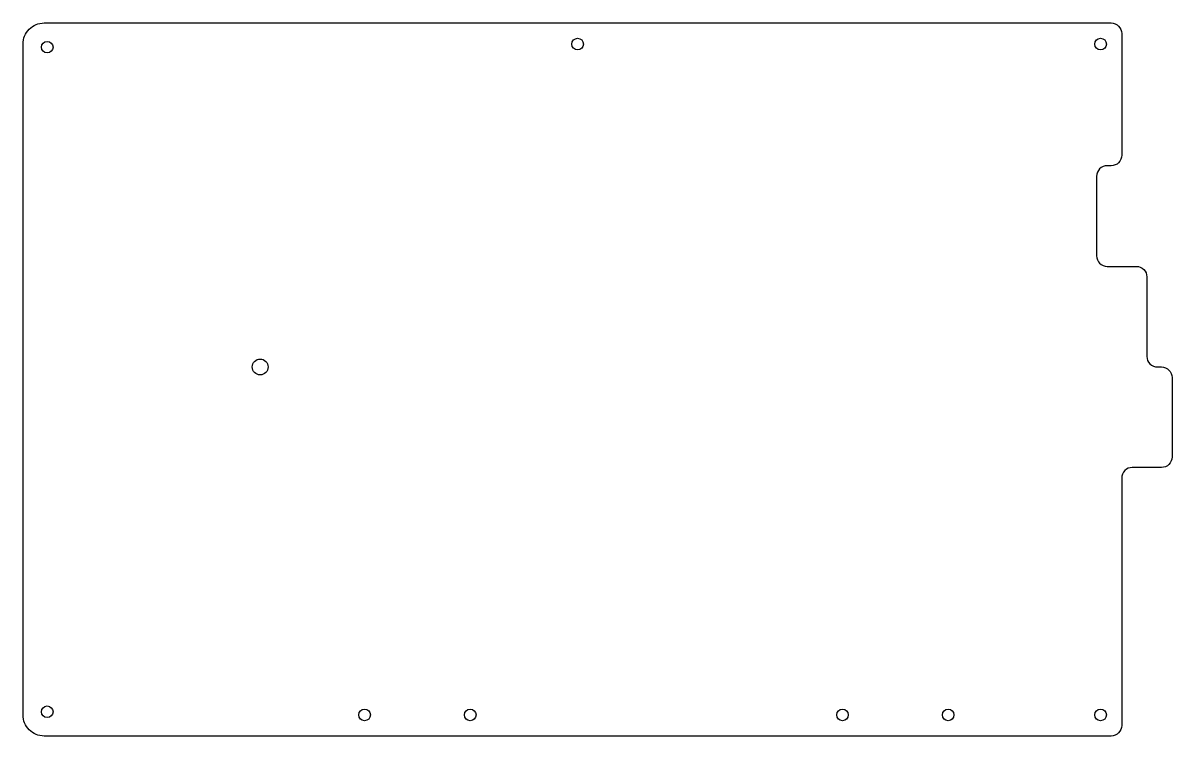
# Model space of a CAD drawing. Header units: millimetres. Extents: x -399 to -181, y -8 to 127.
import ezdxf

# ---------------------------------------------------------------- set-up
doc = ezdxf.new("R2010")
doc.units = ezdxf.units.MM
doc.layers.get('0').update_dxf_attribs({"linetype": 'CONTINUOUS'})

msp = doc.modelspace()

# ---------------------------------------------------------------- linework, layer by layer
msp.add_lwpolyline([(-190.5, 102.01, -0.414214), (-192.5, 100.01), (-193.26, 100.01, 0.414214), (-195.26, 98.01), (-195.26, 82.96, 0.414214), (-193.26, 80.96), (-187.74, 80.96, -0.414214), (-185.74, 78.96), (-185.74, 63.91, 0.414214), (-183.74, 61.91), (-182.97, 61.91, -0.414214), (-180.97, 59.91), (-180.97, 44.86, -0.414214), (-182.97, 42.86), (-188.5, 42.86, 0.414214), (-190.5, 40.86), (-190.5, -6, -0.414214), (-192.5, -8), (-394.52, -8, -0.414214), (-398.52, -4), (-398.52, 123.06, -0.414214), (-394.52, 127.06), (-192.5, 127.06, -0.414214), (-190.5, 125.06)], format="xyb", close=True)
for centre, radius in [((-293.51, 123.06), 1.1), ((-194.5, 123.06), 1.1), ((-393.94, 122.48), 1.1), ((-353.62, 61.91), 1.5), ((-393.94, -3.41), 1.1), ((-333.85, -4), 1.1), ((-313.85, -4), 1.1), ((-243.36, -4), 1.1), ((-223.36, -4), 1.1), ((-194.5, -4), 1.1)]:
    msp.add_circle(centre, radius)

doc.saveas('drawing.dxf')
